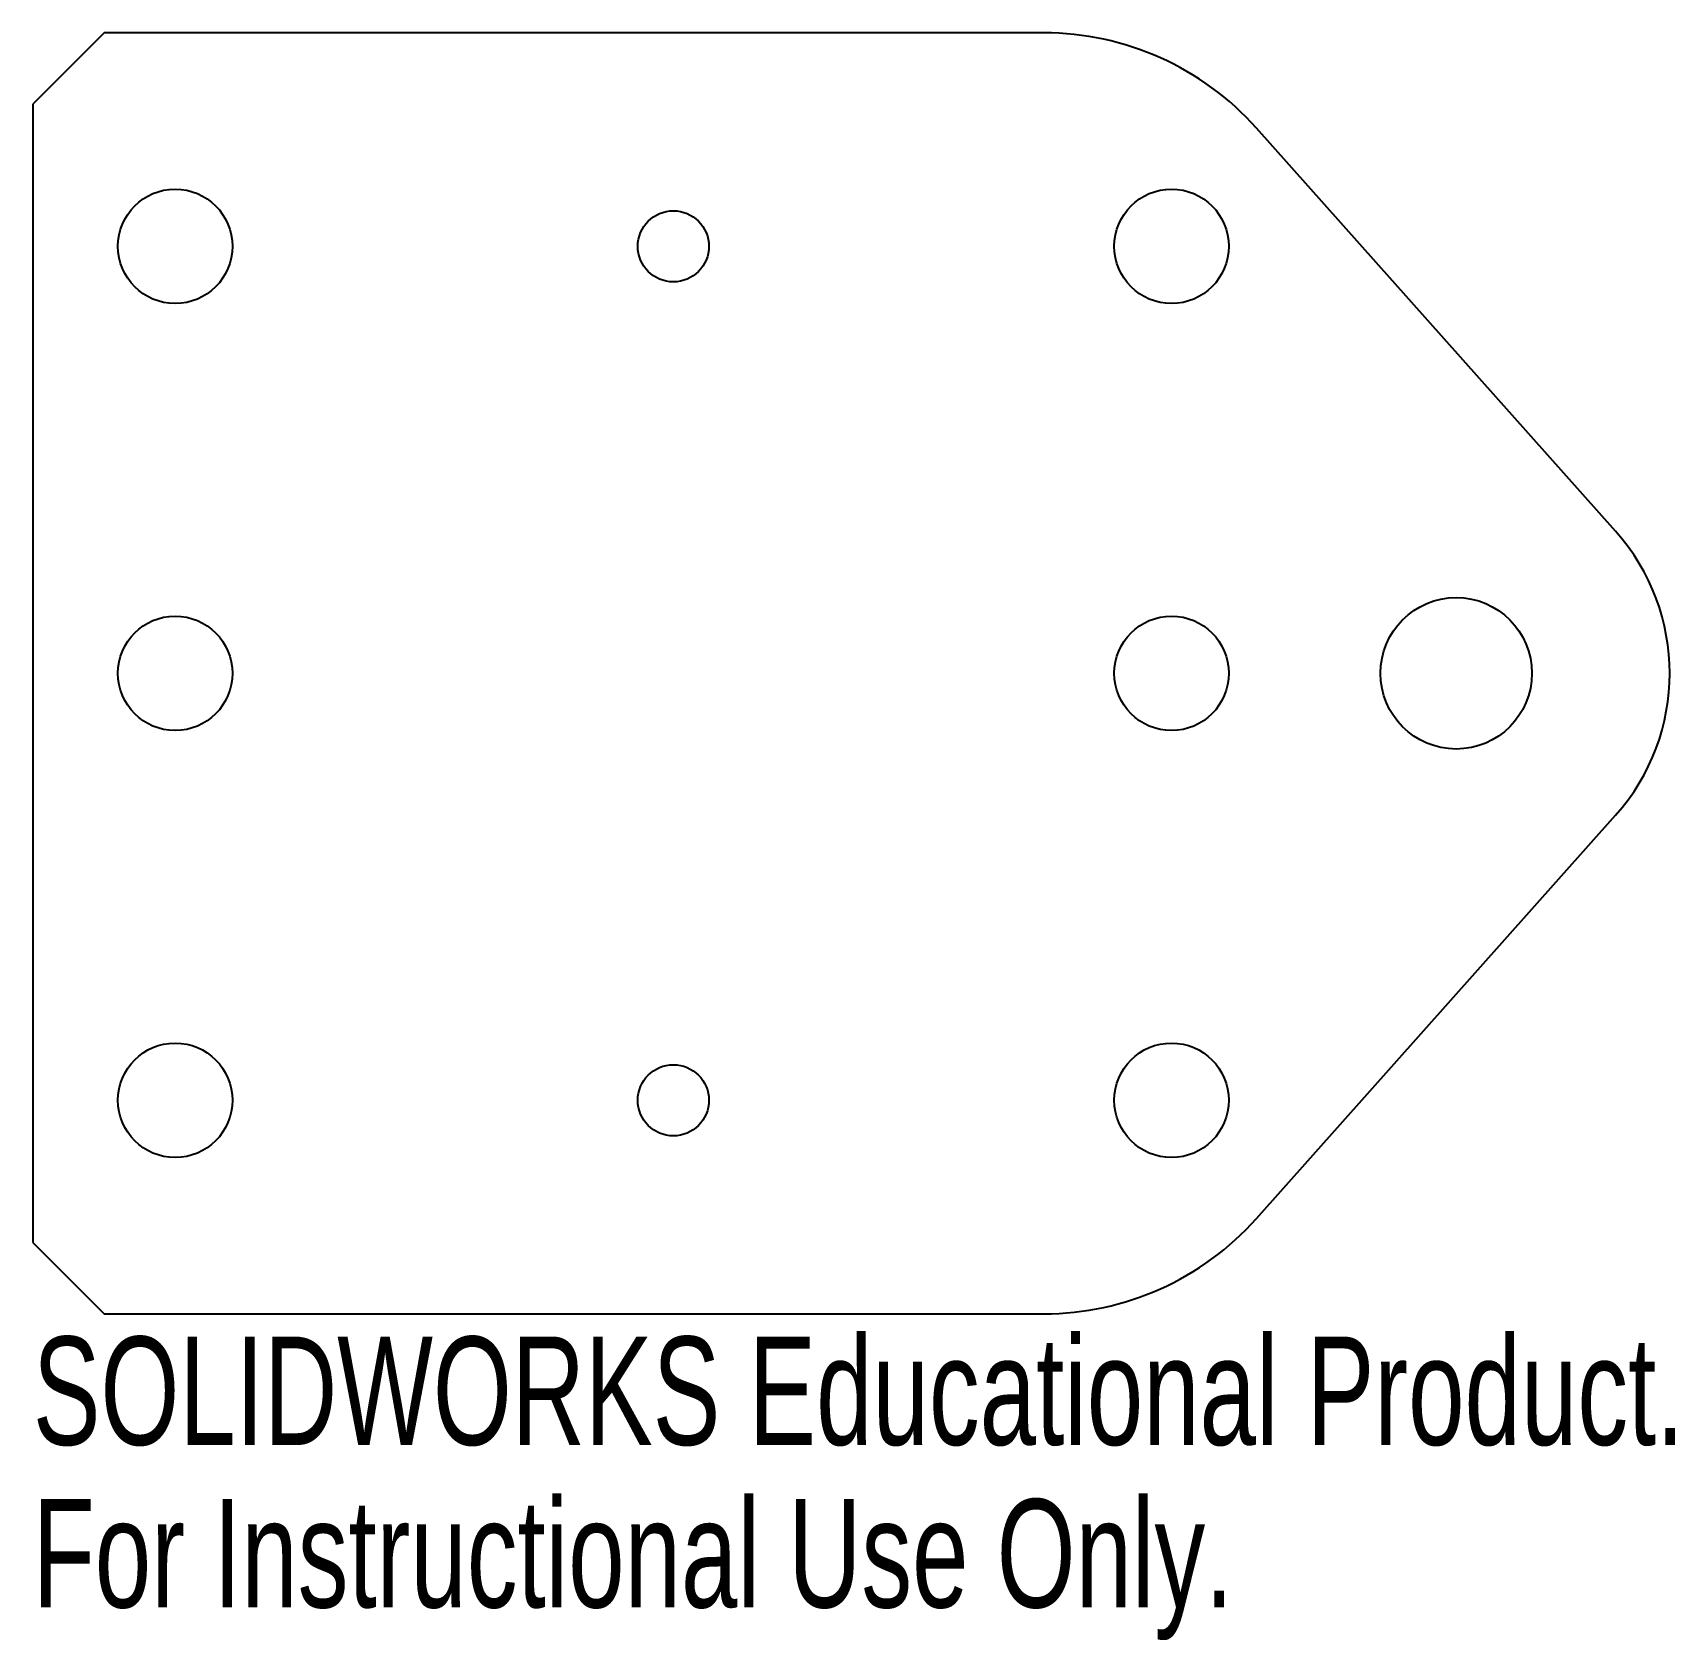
# Model space of a CAD drawing. Header units: inches. Extents: x 0 to 2.88, y -0.57 to 2.25.
import ezdxf

# ---------------------------------------------------------------- set-up
doc = ezdxf.new("R2010")
doc.units = ezdxf.units.IN
doc.header["$MEASUREMENT"] = 0
doc.styles.add('SLDTEXTSTYLE0', font='TXT', dxfattribs={"width": 0.7})

msp = doc.modelspace()

# ---------------------------------------------------------------- linework, layer by layer
at = {"color": 7, "linetype": 'Continuous', "lineweight": 25}
for p, q in [((0.125, 2.25), (0, 2.125)), ((1.7758, 2.25), (0.125, 2.25)), ((0, 2.125), (0, 0.125)), ((2.78, 1.3744), (2.1491, 2.0826)), ((2.1491, 0.1674), (2.78, 0.8756)), ((0, 0.125), (0.125, 0)), ((0.125, 0), (1.7758, 0))]:
    msp.add_line(p, q, dxfattribs=at)
for centre, radius in [((0.25, 1.875), 0.1005), ((2, 1.875), 0.1005), ((1.125, 1.875), 0.0625), ((2.5, 1.125), 0.133), ((0.25, 1.125), 0.1005), ((2, 1.125), 0.1005), ((0.25, 0.375), 0.1005), ((2, 0.375), 0.1005), ((1.125, 0.375), 0.0625)]:
    msp.add_circle(centre, radius, dxfattribs=at)
for centre, radius, start, end in [((1.7758, 1.75), 0.5, 41.6968, 90), ((2.5, 1.125), 0.375, 318.3032, 41.6968), ((1.7758, 0.5), 0.5, 270, 318.3032)]:
    msp.add_arc(centre, radius, start, end, dxfattribs=at)

# ---------------------------------------------------------------- texts
at = {"color": 7, "linetype": 'Continuous', "char_height": 0.1903, "attachment_point": 1, "style": 'SLDTEXTSTYLE0'}
for s, insert in [('SOLIDWORKS Educational Product.', (0, -0.0401)), ('For Instructional Use Only.', (0, -0.3256))]:
    msp.add_mtext(s, dxfattribs=dict(at, insert=insert))

doc.saveas('drawing.dxf')
